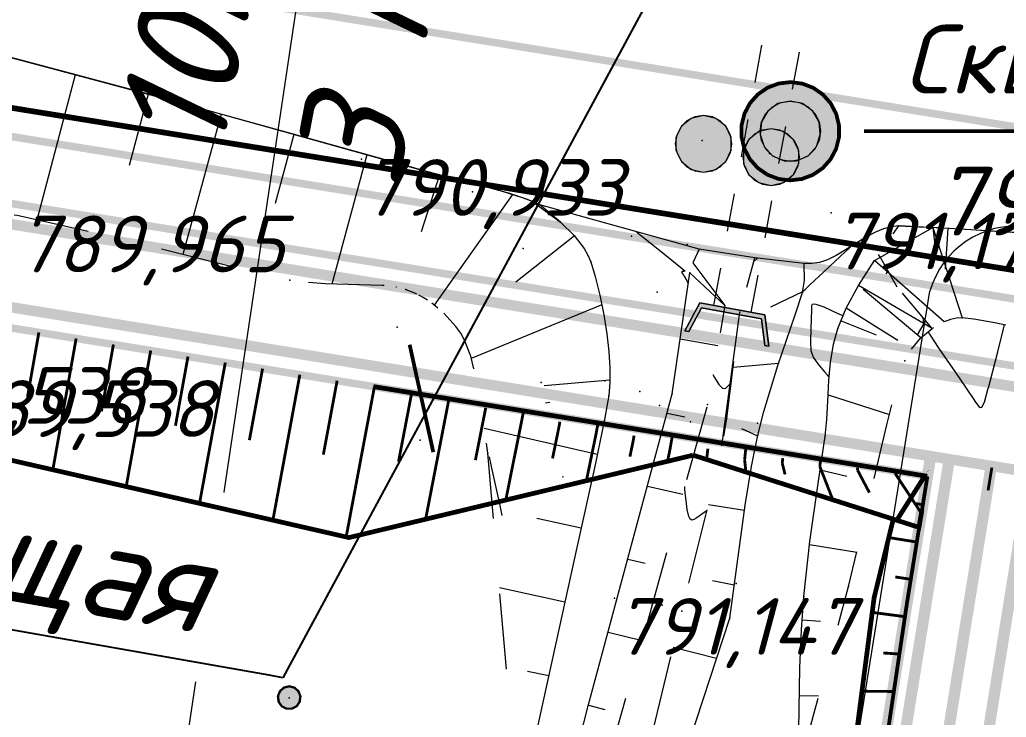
# Model space of a CAD drawing. Header units: metres. Extents: x 629572 to 645168, y 4785785 to 4790166.
# Drawn here: x 634633.01 to 634659.13, y 4788188.67 to 4788207.13 of the extents above; entities that cross this region are included whole.
import ezdxf
from ezdxf import colors
from ezdxf.entities.mleader import LeaderData, LeaderLine
from ezdxf.math import Vec2, Vec3

# ---------------------------------------------------------------- set-up
doc = ezdxf.new("R2010")
doc.units = ezdxf.units.M
for name, pattern in [('Cплошная', [0]), ('Сплошная', [0]), ('Сплошная_0_50', [0]), ('Штриховая 2', [4, 2, -2]), ('Штриховая 2_0_50', [2, 1, -1]), ('Штрихпунктирная 2', [10, 5, -2.5, 0, -2.5])]:
    doc.linetypes.add(name, pattern=pattern)
doc.layers.get('0').update_dxf_attribs({"linetype": 'CONTINUOUS'})
for name, color, linetype in [('Борт и технологический тротуар', 7, 'CONTINUOUS'), ('Водопропускн. труба_ d_1м', 7, 'CONTINUOUS'), ('Выработки', 7, 'CONTINUOUS'), ('Горизонтали', 7, 'CONTINUOUS'), ('Грунтовая часть обочины', 7, 'CONTINUOUS'), ('Дороги', 7, 'CONTINUOUS'), ('Дорожные полосы', 7, 'CONTINUOUS'), ('КМ 26+730', 7, 'CONTINUOUS'), ('Коммуникации', 7, 'CONTINUOUS'), ('Нурсултан', 7, 'CONTINUOUS'), ('Общая поверхность по верху_ ПЧ или ДП_откосы', 7, 'CONTINUOUS'), ('Оттяжки для опор', 7, 'CONTINUOUS'), ('Столб сигнальный', 7, 'CONTINUOUS'), ('Тротуар к НПП ПК 56 лево', 7, 'CONTINUOUS'), ('Тротуар укрепленной части обочины', 7, 'CONTINUOUS'), ('Укрепленная часть обочины', 7, 'CONTINUOUS')]:
    doc.layers.add(name, color=color, linetype=linetype)
doc.layers.add('ЛЭП в.напряж.', color=10, linetype='SIL_KAB_VYSVOLT', lineweight=13)
doc.styles.add('ISOCPEUR', font='isocpeui.ttf')
doc.styles.get("Standard").update_dxf_attribs({"font": 'isocpeui.ttf'})
doc.linetypes.add('SIL_KAB_VYSVOLT', pattern='A,1.5,["<<",Standard,S=1.6,R=0,X=-1.5,Y=-0.8],5,0,1.5,[">>",Standard,S=1.6,R=0,X=-2.14,Y=-0.8],-2,8,-2', length=20)

# ---------------------------------------------------------------- blocks, each defined once
blk = doc.blocks.new('775 - Cтолбы сигнальные')
blk.add_hatch(color=7).paths.add_polyline_path([(0, 0.75), (-0.325, 0.676), (-0.586, 0.468), (-0.731, 0.167), (-0.731, -0.167), (-0.586, -0.468), (-0.325, -0.676), (0, -0.75), (0.325, -0.676), (0.586, -0.468), (0.731, -0.167), (0.731, 0.167), (0.586, 0.468), (0.325, 0.676), (0, 0.75)])
at = {"color": 7, "linetype": 'Continuous', "lineweight": 0, "flags": 128}
for points in [[(0, 0.75), (-0.232, 0.713), (-0.441, 0.607), (-0.607, 0.441), (-0.713, 0.232), (-0.75, 0), (-0.713, -0.232), (-0.607, -0.441), (-0.441, -0.607), (-0.232, -0.713), (0, -0.75), (0.232, -0.713), (0.441, -0.607), (0.607, -0.441), (0.713, -0.232), (0.75, 0), (0.713, 0.232), (0.607, 0.441), (0.441, 0.607), (0.232, 0.713), (0, 0.75)], [(0, 0.75), (-0.325, 0.676), (-0.586, 0.468), (-0.731, 0.167), (-0.731, -0.167), (-0.586, -0.468), (-0.325, -0.676), (0, -0.75), (0.325, -0.676), (0.586, -0.468), (0.731, -0.167), (0.731, 0.167), (0.586, 0.468), (0.325, 0.676), (0, 0.75)]]:
    blk.add_lwpolyline(points, close=True, dxfattribs=at)
at = {"color": 7, "style": 'ISOCPEUR', "flags": 1}
for tag in ['X', 'Высота', 'Отметка', 'Имя объекта CREDO-III', 'Код объекта CREDO-III', 'Номер', 'Y']:
    blk.add_attdef(tag, (0, 0), '', height=2.5, dxfattribs=at)
blk = doc.blocks.new('20 - 106.1.1 столбы дерев d-0.6')
at = {"true_color": 0xffffff}
blk.add_hatch(color=7, dxfattribs=at).paths.add_polyline_path([(0.295, 0.052), (0.193, 0.23), (0, 0.3), (0, 0.3), (-0.193, 0.23), (-0.295, 0.052), (-0.26, -0.15), (-0.103, -0.282), (0.103, -0.282), (0.26, -0.15)])
at = {"color": 7, "linetype": 'Continuous', "lineweight": 0, "const_width": 0.06, "flags": 128}
blk.add_lwpolyline([(0, 0.3), (0.139, 0.266), (0.247, 0.17), (0.298, 0.036), (0.281, -0.106), (0.199, -0.225), (0.072, -0.291), (-0.072, -0.291), (-0.199, -0.225), (-0.281, -0.106), (-0.298, 0.036), (-0.247, 0.17), (-0.139, 0.266), (0, 0.3)], close=True, dxfattribs=at)
at = {"color": 7, "linetype": 'Continuous', "lineweight": 0, "true_color": 0xffffff, "flags": 128}
blk.add_lwpolyline([(0, 0.3), (-0.193, 0.23), (-0.295, 0.052), (-0.26, -0.15), (-0.103, -0.282), (0.103, -0.282), (0.26, -0.15), (0.295, 0.052), (0.193, 0.23), (0, 0.3)], close=True, dxfattribs=at)
at = {"color": 7, "style": 'ISOCPEUR', "flags": 1}
for tag in ['X', 'Высота', 'Отметка', 'Имя объекта CREDO-III', 'Код объекта CREDO-III', 'Номер', 'Y']:
    blk.add_attdef(tag, (0, 0), '', height=2.5, dxfattribs=at)
blk = doc.blocks.new('717 - 323 Оголовок трубы_2')
blk.add_hatch(color=7).paths.add_polyline_path([(0, -0.876), (0, 0.875), (-0.8, 1.13), (-0.8, 1.025), (-0.12, 0.809), (-0.12, -0.809), (-0.8, -1.025), (-0.8, -1.13)])
at = {"color": 7, "linetype": 'Continuous', "lineweight": 0, "flags": 128}
for points in [[(-0.8, 1.13), (-0.8, 1.025), (-0.12, 0.809), (-0.12, -0.809), (-0.8, -1.025), (-0.8, -1.13), (0, -0.876), (0, 0.875), (-0.8, 1.13)], [(-0.8, 1.13), (0, 0.875), (0, -0.876), (-0.8, -1.13), (-0.8, -1.025), (-0.12, -0.809), (-0.12, 0.809), (-0.8, 1.025), (-0.8, 1.13)]]:
    blk.add_lwpolyline(points, close=True, dxfattribs=at)
blk = doc.blocks.new('скв_развед')
h = blk.add_hatch(color=252)
h.paths.add_polyline_path([(0.83162, -0.99918), (1.12322, -0.6545), (1.27932, -0.23086), (1.28114, 0.22062), (1.12842, 0.6455), (0.8396, 0.99252), (0.4495, 1.21982), (0.0052, 1.3), (-0.43974, 1.22338), (-0.83164, 0.9992), (-1.12324, 0.65452), (-1.27934, 0.23088), (-1.28118, -0.2206), (-1.12844, -0.64548), (-0.83962, -0.9925), (-0.44952, -1.2198), (-0.00522, -1.29996), (0.43972, -1.22336)])
h.paths.add_polyline_path([(0.7956, -0.08362), (0.69282, -0.4), (0.47022, -0.6472), (0.16632, -0.7825), (-0.16634, -0.7825), (-0.47024, -0.6472), (-0.69284, -0.4), (-0.79562, -0.08362), (-0.76086, 0.24722), (-0.59452, 0.53532), (-0.3254, 0.73084), (-0.00002, 0.8), (0, 0.8), (0.32536, 0.73084), (0.5945, 0.53532), (0.76084, 0.24722)], flags=16)
blk.add_hatch(color=252).paths.add_polyline_path([(-0.00002, 0.8), (-0.3254, 0.73084), (-0.59452, 0.53532), (-0.76086, 0.24722), (-0.79562, -0.08362), (-0.69284, -0.4), (-0.47024, -0.6472), (-0.16634, -0.7825), (0.16632, -0.7825), (0.47022, -0.6472), (0.69282, -0.4), (0.7956, -0.08362), (0.76084, 0.24722), (0.5945, 0.53532), (0.32536, 0.73084), (0, 0.8)])
at = {"color": 252, "linetype": 'Continuous', "lineweight": 0, "const_width": 0.1, "flags": 128}
blk.add_lwpolyline([(0.005208, 1.29999), (-0.306052, 1.263461), (-0.599524, 1.153504), (-0.858155, 0.976509), (-1.066912, 0.742764), (-1.213665, 0.465852), (-1.289883, 0.161866), (-1.291139, -0.151527), (-1.217358, -0.456113), (-1.072829, -0.734192), (-0.865951, -0.969603), (-0.608746, -1.148663), (-0.316164, -1.260968), (-0.005208, -1.29999), (0.306052, -1.263461), (0.599524, -1.153504), (0.858155, -0.976509), (1.066912, -0.742764), (1.213665, -0.465852), (1.289883, -0.161866), (1.291139, 0.151527), (1.217358, 0.456113), (1.072829, 0.734192), (0.865951, 0.969603), (0.608746, 1.148663), (0.316164, 1.260968), (0.005208, 1.29999)], close=True, dxfattribs=at)
at = {"color": 252, "linetype": 'Continuous', "lineweight": 0, "flags": 128}
for points in [[(0.005208, 1.29999), (-0.439729, 1.223372), (-0.831628, 0.999197), (-1.12322, 0.654505), (-1.279336, 0.230869), (-1.281144, -0.220612), (-1.128428, -0.645485), (-0.839606, -0.992502), (-0.449516, -1.219809), (-0.005208, -1.29999), (0.439729, -1.223372), (0.831628, -0.999197), (1.12322, -0.654505), (1.279336, -0.230869), (1.281144, 0.220612), (1.128428, 0.645485), (0.839606, 0.992502), (0.449516, 1.219809), (0.005208, 1.29999)], [(0, 0.8), (0.247214, 0.760845), (0.470228, 0.647214), (0.647214, 0.470228), (0.760845, 0.247214), (0.8, 0), (0.760845, -0.247214), (0.647214, -0.470228), (0.470228, -0.647214), (0.247214, -0.760845), (0, -0.8), (-0.247214, -0.760845), (-0.470228, -0.647214), (-0.647214, -0.470228), (-0.760845, -0.247214), (-0.8, 0), (-0.760845, 0.247214), (-0.647214, 0.470228), (-0.470228, 0.647214), (-0.247214, 0.760845), (0, 0.8)], [(0, 0.8), (-0.325389, 0.730836), (-0.594516, 0.535304), (-0.760845, 0.247214), (-0.795618, -0.083623), (-0.69282, -0.4), (-0.470228, -0.647214), (-0.166329, -0.782518), (0.166329, -0.782518), (0.470228, -0.647214), (0.69282, -0.4), (0.795618, -0.083623), (0.760845, 0.247214), (0.594516, 0.535304), (0.325389, 0.730836), (0, 0.8)]]:
    blk.add_lwpolyline(points, close=True, dxfattribs=at)
blk = doc.blocks.new('Выработка_BR009')
at = {"color": 7, "linetype": 'Continuous'}
blk.add_blockref('скв_развед', (0, 0), dxfattribs=at)
at = {"color": 7, "flags": 1}
for tag in ['Дата начала бурения', 'Дата окончания бурения', 'X', 'Z', 'Имя выработки', 'Y']:
    blk.add_attdef(tag, (640015.67, 4789087.35), '', height=2.5, dxfattribs=at)

msp = doc.modelspace()

# ---------------------------------------------------------------- linework, layer by layer
at = {"layer": 'Борт и технологический тротуар', "color": 6, "linetype": 'Сплошная', "lineweight": 0, "true_color": 0xff00ff, "const_width": 0.3, "flags": 128}
msp.add_lwpolyline([(634657.627, 4788195.541), (634656.303, 4788187.337, 0.414214), (634657.317, 4788185.933), (634673.848, 4788183.264, 0.414214), (634675.252, 4788184.278), (634676.339, 4788191.014), (634701.456, 4788186.948)], format="xyb", dxfattribs=at)
at = {"layer": 'Горизонтали', "color": 34, "linetype": 'Сплошная', "lineweight": 0, "const_width": 0.1, "elevation": 790, "flags": 128}
msp.add_lwpolyline([(634643.332, 4788198.531), (634643.436, 4788198.057), (634643.854, 4788196.162), (634643.958, 4788195.688)], dxfattribs=at)
at = {"layer": 'Горизонтали', "color": 34, "linetype": 'Сплошная', "lineweight": 0, "true_color": 0xa55200, "elevation": 790.5, "flags": 128}
msp.add_lwpolyline([(634645.434, 4788195.567), (634645.491, 4788195.308), (634645.719, 4788194.272), (634645.776, 4788194.013)], dxfattribs=at)
at = {"layer": 'Дороги', "color": 7, "linetype": 'Continuous', "lineweight": 0}
for p, q in [((634652.479, 4788205.472), (634652.661, 4788206.455)), ((634653.644, 4788206.273), (634653.462, 4788205.289)), ((634652.114, 4788203.505), (634652.296, 4788204.489)), ((634653.279, 4788204.306), (634653.097, 4788203.323)), ((634651.749, 4788201.539), (634651.932, 4788202.522)), ((634652.915, 4788202.34), (634652.733, 4788201.357)), ((634651.385, 4788199.572), (634651.567, 4788200.556)), ((634652.55, 4788200.373), (634652.368, 4788199.39))]:
    msp.add_line(p, q, dxfattribs=at)
at = {"layer": 'Дороги', "color": 251, "linetype": 'Сплошная', "lineweight": 0, "flags": 128}
msp.add_lwpolyline([(634668.659, 4788201.257), (634667.098, 4788201.468), (634666.318, 4788201.553), (634665.747, 4788201.596), (634665.292, 4788201.592), (634664.763, 4788201.539), (634664.198, 4788201.454), (634663.777, 4788201.388), (634663.24, 4788201.325), (634662.79, 4788201.307), (634660.751, 4788201.409), (634658.856, 4788201.528), (634657.923, 4788201.587), (634656.28, 4788201.676), (634656.082, 4788201.654), (634655.878, 4788201.6), (634655.663, 4788201.512), (634655.425, 4788201.385), (634655.079, 4788201.168), (634654.623, 4788200.889), (634654.392, 4788200.78), (634654.18, 4788200.71), (634653.977, 4788200.678), (634653.779, 4788200.682), (634652.47, 4788200.83), (634650.996, 4788201.055), (634646.779, 4788202.231), (634646.452, 4788202.378), (634645.985, 4788202.536), (634644.917, 4788202.824), (634644.586, 4788202.907), (634643.845, 4788203.094), (634642.654, 4788203.428), (634640.066, 4788204.158), (634636.285, 4788205.198), (634632.915, 4788206.092), (634630.788, 4788206.632), (634630.333, 4788206.743)], dxfattribs=at)
at = {"layer": 'Дорожные полосы', "color": 190, "linetype": 'Сплошная', "lineweight": 0, "true_color": 0x7f00ff, "const_width": 0.3, "flags": 128}
msp.add_lwpolyline([(634701.803, 4788189.09), (634675.674, 4788193.319, 0.414339), (634674.361, 4788192.372), (634673.827, 4788189.066), (634671.922, 4788189.374), (634671.558, 4788187.119), (634673.463, 4788186.811), (634673.261, 4788185.557), (634658.595, 4788187.924), (634659.769, 4788195.195)], format="xyb", dxfattribs=at)
at = {"layer": 'КМ 26+730', "color": 6, "linetype": 'Сплошная', "lineweight": 0, "true_color": 0xff00ff, "flags": 128}
msp.add_lwpolyline([(634659.663, 4788201.66, 0.366355), (634657.107, 4788199.945)], format="xyb", dxfattribs=at)
at = {"layer": 'ЛЭП в.напряж.', "lineweight": 13}
msp.add_lwpolyline([(634668.372, 4788238.519), (634660.849, 4788238.037), (634645.081, 4788239.296), (634634.207, 4788166.521)], dxfattribs=at)
at = {"layer": 'Нурсултан', "color": 251, "linetype": 'Штриховая 2', "lineweight": 0, "flags": 128}
for points in [[(634642.655, 4788200.094), (634642.603, 4788200.098), (634641.106, 4788200.141), (634640.508, 4788200.184), (634640.16, 4788200.235), (634639.191, 4788200.455), (634635.018, 4788201.485), (634632.939, 4788201.947), (634625.87, 4788203.328), (634618.799, 4788204.699), (634611.727, 4788206.064), (634602.996, 4788207.734), (634597.31, 4788208.802), (634593.41, 4788209.503), (634588.699, 4788210.322), (634580.767, 4788211.663), (634572.834, 4788212.998), (634565.9, 4788214.216), (634558.966, 4788215.435), (634558.355, 4788215.554), (634556.842, 4788215.899), (634556.119, 4788216.025), (634555.729, 4788216.062), (634555.387, 4788216.066), (634555.086, 4788216.037), (634554.825, 4788215.974), (634554.621, 4788215.888), (634554.421, 4788215.765), (634554.223, 4788215.604), (634552.761, 4788217.182)], [(634647.33, 4788201.777), (634646.779, 4788202.231), (634646.576, 4788202.328)], [(634656.618, 4788198.416), (634656.869, 4788198.712), (634657.169, 4788198.961), (634655.641, 4788200.761), (634656.28, 4788201.676), (634657.181, 4788201.633), (634657.488, 4788199.139), (634657.169, 4788198.961)], [(634650.747, 4788200.432), (634651.676, 4788199.57), (634651.216, 4788196.947), (634649.755, 4788191.644), (634648.545, 4788187.401), (634648.199, 4788186.08), (634647.979, 4788185.121), (634647.839, 4788184.299), (634647.735, 4788183.392), (634647.663, 4788182.381), (634647.603, 4788180.994), (634648.394, 4788183.228), (634648.673, 4788184.089), (634648.908, 4788184.883), (634649.497, 4788187.16), (634650.541, 4788191.477), (634651.377, 4788194.835), (634651.602, 4788195.858), (634651.73, 4788196.576), (634652.077, 4788199.392), (634652.47, 4788200.83)], [(634656.869, 4788198.712), (634655.217, 4788200.095)], [(634642.984, 4788200.055), (634642.965, 4788200.058)], [(634643.228, 4788199.996), (634643.457, 4788199.903), (634643.515, 4788199.875)], [(634643.804, 4788199.708), (634643.689, 4788199.779), (634643.573, 4788199.845)], [(634644.082, 4788199.502), (634643.917, 4788199.63)], [(634646.241, 4788185.964), (634645.4, 4788195.657), (634645.234, 4788196.839), (634645.096, 4788197.625), (634644.948, 4788198.226), (634644.787, 4788198.65), (634644.683, 4788198.833), (634644.555, 4788199.015), (634644.238, 4788199.365)], [(634653.618, 4788187.252), (634654.954, 4788192.134), (634655.964, 4788196.409), (634656.256, 4788197.523), (634656.444, 4788198.107), (634656.618, 4788198.416), (634654.894, 4788199.499)], [(634762.505, 4788183.239), (634758.771, 4788186.153), (634756.198, 4788185.27), (634755.342, 4788184.886), (634754.71, 4788184.634), (634754.129, 4788184.446), (634753.588, 4788184.32), (634753.022, 4788184.203), (634752.44, 4788184.056), (634751.837, 4788183.879), (634751.206, 4788183.67), (634749.866, 4788183.16), (634747.98, 4788182.359), (634747.723, 4788182.271), (634747.372, 4788182.186), (634746.453, 4788182.041), (634745.427, 4788181.956), (634744.944, 4788181.942), (634744.511, 4788181.949), (634743.032, 4788182.049), (634742.39, 4788182.121), (634741.826, 4788182.208), (634741.345, 4788182.307), (634740.946, 4788182.419), (634740.632, 4788182.544), (634740.402, 4788182.68), (634739.935, 4788183.018), (634739.447, 4788183.339), (634738.935, 4788183.645), (634738.398, 4788183.936), (634737.836, 4788184.212), (634737.246, 4788184.475), (634736.626, 4788184.726), (634735.971, 4788184.967), (634734.73, 4788185.367), (634733.315, 4788185.758), (634732.124, 4788186.052), (634729.283, 4788186.709), (634728.011, 4788187.019), (634727.912, 4788187.056), (634727.823, 4788187.115), (634727.743, 4788187.197), (634727.67, 4788187.302), (634727.544, 4788187.585), (634727.341, 4788188.275), (634727.235, 4788188.549), (634727.163, 4788188.677), (634727.084, 4788188.779), (634726.995, 4788188.856), (634726.897, 4788188.909), (634726.411, 4788189.038), (634725.494, 4788189.207), (634720.583, 4788189.969), (634712.016, 4788191.492), (634706.661, 4788192.426), (634701.809, 4788193.244), (634697.966, 4788193.858), (634693.241, 4788194.551), (634686.723, 4788195.461), (634678.33, 4788196.594), (634671.246, 4788197.522), (634670.441, 4788197.608), (634669.531, 4788197.679), (634665.795, 4788197.882), (634665.041, 4788197.946), (634664.369, 4788198.022), (634663.623, 4788198.134), (634662.718, 4788198.296), (634658.822, 4788199.108), (634658.269, 4788199.21), (634657.964, 4788199.244), (634657.811, 4788199.233), (634657.652, 4788199.198), (634657.488, 4788199.139)]]:
    msp.add_lwpolyline(points, dxfattribs=at)
at = {"layer": 'Нурсултан', "color": 251, "linetype": 'Сплошная', "lineweight": 0, "flags": 128}
for points in [[(634630.333, 4788206.742), (634630.822, 4788206.624), (634632.965, 4788206.079), (634637.727, 4788204.806), (634643.845, 4788203.094), (634645.583, 4788202.652), (634646.313, 4788202.43), (634646.576, 4788202.328), (634647.33, 4788201.777), (634647.689, 4788201.424), (634647.953, 4788201.077), (634648.051, 4788200.903), (634648.126, 4788200.727), (634648.248, 4788200.334), (634648.371, 4788199.841), (634648.476, 4788199.325), (634648.556, 4788198.816), (634648.608, 4788198.351), (634648.633, 4788197.921), (634648.632, 4788197.53), (634648.604, 4788197.184), (634648.491, 4788196.548), (634648.242, 4788195.352), (634647.761, 4788193.165), (634646.633, 4788188.026), (634646.369, 4788186.724), (634646.241, 4788185.964)], [(634657.169, 4788198.961), (634655.217, 4788200.095), (634655.641, 4788200.761), (634657.181, 4788201.633), (634657.964, 4788199.244)], [(634750.069, 4788184.627), (634748.846, 4788184.108), (634747.168, 4788183.363), (634746.436, 4788183.866), (634744.511, 4788181.949), (634742.312, 4788186.255), (634741.125, 4788184.559), (634732.35, 4788187.877), (634730.13, 4788188.743), (634729.05, 4788189.2), (634728.911, 4788189.281), (634728.777, 4788189.384), (634728.52, 4788189.662), (634728.305, 4788189.977), (634727.839, 4788190.762), (634726.826, 4788191.26), (634726.125, 4788191.643), (634724.153, 4788191.971), (634718.215, 4788192.916), (634712.277, 4788193.859), (634707.291, 4788194.673), (634698.135, 4788196.234), (634688.98, 4788197.804), (634679.826, 4788199.377), (634670.672, 4788200.947), (634669.16, 4788201.186), (634667.71, 4788201.391), (634666.55, 4788201.53), (634665.747, 4788201.596), (634665.417, 4788201.598), (634665.054, 4788201.573), (634663.489, 4788201.35), (634663.12, 4788201.316), (634662.79, 4788201.307), (634661.486, 4788201.365), (634657.181, 4788201.633)], [(634648.202, 4788181.03), (634649.055, 4788183.174), (634649.641, 4788184.758), (634650.394, 4788186.988), (634651.806, 4788191.294), (634652.214, 4788194.283), (634652.384, 4788195.305), (634652.552, 4788196.139), (634652.712, 4788196.767), (634653.083, 4788197.982), (634653.536, 4788199.326), (634653.735, 4788199.915), (634653.783, 4788200.234), (634653.779, 4788200.682), (634652.47, 4788200.83), (634650.996, 4788201.055), (634650.828, 4788200.702), (634651.676, 4788199.57)], [(634657.488, 4788199.139), (634655.641, 4788200.761)], [(634647.145, 4788181.115), (634647.044, 4788182.574), (634647.019, 4788183.635), (634647.066, 4788184.586), (634647.117, 4788185.025), (634647.188, 4788185.445), (634647.484, 4788186.729), (634648.059, 4788188.971), (634650.284, 4788197.228), (634650.747, 4788200.432)], [(634653.618, 4788187.252), (634653.665, 4788189.982), (634653.707, 4788190.983), (634653.765, 4788191.864), (634653.928, 4788193.323), (634654.159, 4788194.916), (634654.333, 4788196.11), (634654.375, 4788196.549), (634654.411, 4788197.206), (634654.432, 4788197.594), (634654.473, 4788198.06), (634654.551, 4788198.543), (634654.668, 4788198.96), (634654.894, 4788199.499), (634655.217, 4788200.095)], [(634651.602, 4788195.858), (634652.077, 4788199.392)]]:
    msp.add_lwpolyline(points, dxfattribs=at)
at = {"layer": 'Нурсултан', "color": 251, "linetype": 'Continuous', "lineweight": 0, "flags": 128}
for points in [[(634634.48, 4788205.674), (634633.463, 4788201.831)], [(634636.413, 4788205.157), (634635.904, 4788203.275)], [(634638.343, 4788204.633), (634637.328, 4788200.915)], [(634640.269, 4788204.094), (634639.773, 4788202.265)], [(634642.195, 4788203.556), (634641.276, 4788200.136)], [(634644.123, 4788203.023), (634643.634, 4788201.519)], [(634646.055, 4788202.508), (634643.981, 4788199.58)], [(634647.695, 4788201.415), (634646.147, 4788200.184)], [(634657.582, 4788201.608), (634657.515, 4788200.529)], [(634657.341, 4788201.144), (634657.245, 4788201.113)], [(634655.79, 4788200.845), (634655.749, 4788200.916)], [(634652.541, 4788200.822), (634652.444, 4788200.734)], [(634655.79, 4788200.845), (634656.231, 4788200.066)], [(634655.985, 4788200.459), (634655.94, 4788200.408)], [(634653.737, 4788199.932), (634652.89, 4788199.524)], [(634648.423, 4788199.582), (634644.963, 4788198.167)], [(634654.754, 4788199.165), (634655.685, 4788198.789)], [(634656.946, 4788199.09), (634656.773, 4788198.792)], [(634656.946, 4788199.09), (634656.926, 4788199.247)], [(634650.494, 4788198.685), (634651.49, 4788198.508)], [(634653.101, 4788198.036), (634651.897, 4788197.931)], [(634648.632, 4788197.597), (634646.894, 4788197.443)], [(634651.811, 4788197.41), (634651.832, 4788197.407)], [(634647.046, 4788197.002), (634646.932, 4788196.981)], [(634654.411, 4788197.207), (634656.037, 4788196.687)], [(634650.147, 4788196.719), (634650.622, 4788196.619)], [(634648.299, 4788195.628), (634645.308, 4788196.31)], [(634652.547, 4788196.115), (634652.131, 4788196.302)], [(634654.203, 4788195.22), (634654.904, 4788195.053)], [(634647.408, 4788195.035), (634647.373, 4788195.029)], [(634649.626, 4788194.787), (634650.563, 4788194.579)], [(634652.196, 4788194.146), (634651.242, 4788194.294)], [(634647.873, 4788193.674), (634646.7, 4788193.93)], [(634653.919, 4788193.24), (634655.169, 4788193.043)], [(634649.106, 4788192.856), (634649.567, 4788192.747)], [(634651.925, 4788192.165), (634651.348, 4788192.284)], [(634647.444, 4788191.721), (634645.709, 4788192.097)], [(634653.724, 4788191.25), (634654.208, 4788191.212)], [(634648.586, 4788190.925), (634649.486, 4788190.701)], [(634651.456, 4788190.228), (634650.31, 4788190.521)], [(634647.015, 4788189.767), (634646.453, 4788189.887)], [(634653.652, 4788189.252), (634654.161, 4788189.238)], [(634648.065, 4788188.994), (634648.5, 4788188.88)]]:
    msp.add_lwpolyline(points, dxfattribs=at)
at = {"layer": 'Нурсултан', "color": 251, "linetype": 'Сплошная', "lineweight": 0, "flags": 128}
for points, elevation in [([(634649.34, 4788201.517), (634649.437, 4788201.438), (634649.944, 4788201.029), (634650.272, 4788200.768), (634650.514, 4788200.576), (634650.623, 4788200.48), (634650.617, 4788200.479), (634650.605, 4788200.477), (634650.579, 4788200.471), (634650.554, 4788200.466), (634650.552, 4788200.465), (634650.552, 4788200.465), (634650.528, 4788200.453), (634650.544, 4788200.426), (634650.545, 4788200.424), (634650.571, 4788200.389), (634650.593, 4788200.358), (634650.623, 4788200.307), (634650.646, 4788200.269), (634650.671, 4788200.226), (634650.691, 4788200.19), (634650.703, 4788200.171), (634650.703, 4788200.171), (634650.707, 4788200.163), (634650.708, 4788200.162)], 791.5), ([(634653.739, 4788199.945), (634653.744, 4788199.949), (634653.767, 4788199.966), (634653.802, 4788199.996), (634653.931, 4788200.114), (634654.291, 4788200.451), (634654.309, 4788200.468), (634654.873, 4788200.996), (634654.929, 4788201.048), (634654.962, 4788201.079), (634654.993, 4788201.108), (634654.995, 4788201.11), (634655, 4788201.115)], 791.5), ([(634654.808, 4788199.293), (634654.664, 4788199.361), (634654.308, 4788199.522), (634654.095, 4788199.599), (634654.027, 4788199.608), (634653.989, 4788199.594), (634653.972, 4788199.556), (634653.97, 4788199.476), (634653.97, 4788199.452), (634653.953, 4788198.969), (634653.953, 4788198.967), (634653.941, 4788198.604), (634653.958, 4788198.375), (634654.015, 4788198.198), (634654.139, 4788198.023), (634654.23, 4788197.915), (634654.317, 4788197.812), (634654.386, 4788197.733), (634654.423, 4788197.69), (634654.436, 4788197.675), (634654.437, 4788197.674), (634654.439, 4788197.672)], 791.5), ([(634657.062, 4788198.872), (634657.1, 4788198.81), (634657.344, 4788198.434), (634657.707, 4788197.906), (634657.781, 4788197.8), (634658.068, 4788197.381), (634658.287, 4788197.051), (634658.291, 4788197.045), (634658.403, 4788196.895), (634658.443, 4788196.873), (634658.478, 4788196.881), (634658.55, 4788197.014), (634658.653, 4788197.383), (634658.655, 4788197.39), (634658.698, 4788197.554), (634658.901, 4788198.345), (634659.051, 4788198.951), (634659.069, 4788199.024), (634659.076, 4788199.051), (634659.077, 4788199.055)], 791), ([(634651.356, 4788197.747), (634651.402, 4788197.666), (634651.522, 4788197.475), (634651.617, 4788197.384), (634651.658, 4788197.374), (634651.701, 4788197.384), (634651.792, 4788197.469), (634651.809, 4788197.491), (634651.814, 4788197.498), (634651.822, 4788197.508), (634651.823, 4788197.509), (634651.824, 4788197.51)], 791), ([(634651.205, 4788194.145), (634651.158, 4788194.111), (634650.932, 4788193.95), (634650.852, 4788193.902), (634650.799, 4788193.892), (634650.756, 4788193.918), (634650.721, 4788193.982), (634650.678, 4788194.17), (634650.649, 4788194.407), (634650.631, 4788194.612), (634650.621, 4788194.727), (634650.618, 4788194.77), (634650.618, 4788194.776)], 791)]:
    msp.add_lwpolyline(points, dxfattribs=dict(at, elevation=elevation))
at = {"layer": 'Нурсултан', "color": 7, "lineweight": 0}
for p in [(634651.074, 4788203.938, 4.566), (634652.861, 4788203.589, 791.243), (634642.058, 4788203.443, 4.256), (634643.845, 4788203.094, 790.933), (634644.992, 4788202.58, 4.324), (634646.779, 4788202.231, 791.001), (634654.493, 4788202.025, 4.498), (634656.28, 4788201.676, 791.175), (634649.209, 4788201.404, 5.144), (634653.432, 4788201.451, 4.774), (634650.683, 4788201.179, 4.495), (634646.339, 4788201.076, 4.691), (634650.996, 4788201.055, 791.821), (634648.126, 4788200.727, 791.368), (634652.47, 4788200.83, 791.172), (634653.779, 4788200.682, 791.802), (634638.373, 4788200.584, 3.137), (634650.747, 4788200.432, 791.512), (634640.16, 4788200.235, 789.814), (634643.228, 4788199.996, 789.877), (634649.889, 4788199.919, 4.477), (634653.735, 4788199.915, 791.488), (634651.676, 4788199.57, 791.154), (634652.077, 4788199.392, 791.106), (634657.964, 4788199.244, 791.037), (634643, 4788198.999, 3.25), (634654.668, 4788198.96, 791.542), (634644.787, 4788198.65, 789.927), (634656.444, 4788198.107, 790.963), (634646.817, 4788197.533, 4.576), (634648.497, 4788197.577, 4.685), (634649.429, 4788197.296, 4.256), (634650.284, 4788197.228, 791.362), (634648.604, 4788197.184, 791.253), (634649.943, 4788196.925, 4.191), (634651.216, 4788196.947, 790.933), (634650.765, 4788196.488, 4.762), (634651.73, 4788196.576, 790.868), (634652.546, 4788196.459, 4.773), (634643.613, 4788196.006, 3.234), (634652.552, 4788196.139, 791.439), (634654.333, 4788196.11, 791.45), (634645.4, 4788195.657, 789.911), (634651.978, 4788192.213, 4.691), (634654.954, 4788192.134, 790.971), (634648.754, 4788191.826, 4.47), (634653.765, 4788191.864, 791.368), (634649.755, 4788191.644, 791.097), (634650.019, 4788191.643, 4.762), (634650.541, 4788191.477, 791.147), (634651.806, 4788191.294, 791.439), (634636.452, 4788190.991, 3.171), (634640.142, 4788189.191, 3.411)]:
    msp.add_point(p, dxfattribs=at)
at = {"layer": 'Общая поверхность по верху_ ПЧ или ДП_откосы', "color": 30, "linetype": 'Continuous', "lineweight": 0, "true_color": 0xff7f27, "const_width": 0.075, "flags": 128}
for points in [[(634656.185, 4788195.126), (634656.191, 4788195.186)], [(634656.185, 4788195.126), (634656.881, 4788194.07)], [(634657.06, 4788195.194), (634657.062, 4788195.192)], [(634658.746, 4788195.279), (634658.648, 4788194.676)], [(634656.919, 4788194.296), (634656.724, 4788194.328)], [(634656.76, 4788193.309), (634656.018, 4788193.428)], [(634656.601, 4788192.322), (634656.19, 4788192.386)], [(634656.446, 4788191.334), (634655.579, 4788191.448)], [(634656.299, 4788190.345), (634655.871, 4788190.374)]]:
    msp.add_lwpolyline(points, dxfattribs=at)
at = {"layer": 'Общая поверхность по верху_ ПЧ или ДП_откосы', "color": 30, "linetype": 'Сплошная_0_50', "lineweight": 0, "true_color": 0xff7f27, "const_width": 0.1, "flags": 128}
msp.add_lwpolyline([(634658.595, 4788185.22), (634658.328, 4788185.263), (634657.133, 4788185.459), (634656.223, 4788185.995), (634655.796, 4788186.961), (634656.5, 4788191.696), (634656.836, 4788193.783), (634656.838, 4788193.792), (634656.849, 4788193.86), (634656.899, 4788194.17), (634656.919, 4788194.292), (634656.931, 4788194.367), (634656.978, 4788194.658), (634657.039, 4788195.039), (634657.04, 4788195.044), (634657.041, 4788195.049)], dxfattribs=at)
at = {"layer": 'Общая поверхность по верху_ ПЧ или ДП_откосы', "color": 30, "linetype": 'Штриховая 2_0_50', "lineweight": 0, "true_color": 0xff7f27, "const_width": 0.125, "flags": 128}
msp.add_lwpolyline([(634656.232, 4788193.89), (634656.272, 4788193.953), (634656.454, 4788194.242), (634656.526, 4788194.355), (634656.571, 4788194.426), (634656.742, 4788194.696), (634656.966, 4788195.051), (634656.969, 4788195.055)], dxfattribs=at)
at = {"layer": 'Тротуар к НПП ПК 56 лево', "color": 1, "linetype": 'Штрихпунктирная 2', "lineweight": 0, "true_color": 0xff0000, "const_width": 0.3, "flags": 128}
msp.add_lwpolyline([(634701.636, 4788188.059), (634675.507, 4788192.288, 0.414339), (634675.392, 4788192.205), (634674.142, 4788184.458, -0.414214), (634674.027, 4788184.375), (634657.496, 4788187.043, -0.414214), (634657.413, 4788187.158), (634658.737, 4788195.362)], format="xyb", dxfattribs=at)
at = {"layer": 'Укрепленная часть обочины', "color": 30, "linetype": 'Сплошная', "lineweight": 0, "true_color": 0xff7f27, "const_width": 0.3, "flags": 128}
msp.add_lwpolyline([(634657.133, 4788195.621), (634655.809, 4788187.417, 0.414214), (634657.237, 4788185.439), (634673.768, 4788182.771, 0.414214), (634675.746, 4788184.199), (634676.753, 4788190.44), (634692.898, 4788187.827), (634692.978, 4788188.32)], format="xyb", dxfattribs=at)

# ---------------------------------------------------------------- block references
at = {"layer": 'Дороги', "color": 7, "linetype": 'Continuous', "lineweight": 0, "rotation": 79.495626}
msp.add_blockref('717 - 323 Оголовок трубы_2', (634651.876, 4788199.481), dxfattribs=at)
at = {"layer": 'Коммуникации', "color": 7, "linetype": 'Continuous', "lineweight": 0}
msp.add_blockref('775 - Cтолбы сигнальные', (634652.902, 4788203.496), dxfattribs=at)
at = {"layer": 'Оттяжки для опор', "color": 7, "linetype": 'Continuous', "lineweight": 0}
for p in [(634636.452, 4788190.991), (634640.142, 4788189.191)]:
    msp.add_blockref('20 - 106.1.1 столбы дерев d-0.6', p, dxfattribs=at)
at = {"layer": 'Столб сигнальный', "color": 7, "linetype": 'Continuous', "lineweight": 0}
msp.add_blockref('775 - Cтолбы сигнальные', (634651.115, 4788203.845), dxfattribs=at)

# ---------------------------------------------------------------- texts
at = {"layer": 'Выработки', "color": 251, "char_height": 1.819, "attachment_point": 7, "style": 'ISOCPEUR'}
for s, insert in [('Скв-43', (634656.41, 4788205.18)), ('791,20', (634657.195, 4788200.997))]:
    msp.add_mtext(s, dxfattribs=dict(at, insert=insert))
at = {"layer": 'ЛЭП в.напряж.', "color": 1, "insert": (634643.781, 4788202.437), "char_height": 2.8505, "attachment_point": 7, "rotation": 79.2432, "style": 'ISOCPEUR'}
msp.add_mtext('10кВ\\P3 пр.', dxfattribs=at)
at = {"layer": 'Нурсултан', "color": 251, "lineweight": 0, "char_height": 1.5, "attachment_point": 1, "style": 'ISOCPEUR'}
for s, insert in [('790,933', (634642.058, 4788203.443, 4.256)), ('789,965', (634632.939, 4788201.947, 789.965)), ('791,175', (634654.493, 4788202.025, 4.498)), ('789,538', (634629.269, 4788197.939, 2.861)), ('789,538', (634631.056, 4788197.59, 789.538)), ('791,147', (634648.754, 4788191.826, 4.47))]:
    msp.add_mtext(s, dxfattribs=dict(at, insert=insert))

# ---------------------------------------------------------------- next in the draw order: leaders
at = {"layer": 'Водопропускн. труба_ d_1м'}
ml = msp.add_multileader_mtext('Standard', dxfattribs=at)
ml.set_content('{\\fISOCPEUR|b0|i1|c204|p34;\\C7;недействующая}', color=256)
ml.set_leader_properties()
ml.build(insert=Vec2(0, 0))
ml.multileader.update_dxf_attribs({"text_right_attachment_type": 6, "dogleg_length": 0.36, "arrow_head_size": 2})
ctx = ml.context
ctx.base_point, ctx.char_height, ctx.arrow_head_size, ctx.plane_origin, ctx.plane_x_axis, ctx.plane_y_axis = Vec3(634610.929, 4788196.511), 2.53, 2, Vec3(634674.44, 4788214.744), Vec3(0.984808, -0.173648), Vec3(0.173648, 0.984808)
ctx.right_attachment, ctx.text_align_type = 6, 2
notes = []
notes.append((ctx, [(1, (1, 1, 0), (634639.971, 4788189.72), (-0.984808, 0.173648), 0.36, [(0, [(634655.229, 4788218.022)], 0, [])])]))
ctx.mtext.insert, ctx.mtext.text_direction, ctx.mtext.rotation, ctx.mtext.alignment, ctx.mtext.flow_direction = Vec3(634638.218, 4788193.369), Vec3(0.984808, -0.173648), 6.108652, 3, 5
ctx.mtext.has_bg_fill, ctx.mtext.bg_color, ctx.mtext.bg_scale_factor, ctx.mtext.bg_transparency, ctx.mtext.use_window_bg_color = 1, -1027028792, 1.5, 0, 1
for ctx, leaders in notes:
    for number, flags, end, landing, length, lines in leaders:
        leader = LeaderData()
        leader.index, (leader.has_last_leader_line, leader.has_dogleg_vector, leader.attachment_direction) = number, flags
        leader.last_leader_point, leader.dogleg_vector, leader.dogleg_length = Vec3(end), Vec3(landing), length
        for number, points, colour, breaks in lines:
            line = LeaderLine()
            line.index, line.vertices, line.color, line.breaks = number, Vec3.list(points), colors.encode_raw_color(colour), breaks
            leader.lines.append(line)
        ctx.leaders.append(leader)

# ---------------------------------------------------------------- next in the draw order: linework, layer by layer
at = {"layer": 'Выработки', "color": 251, "linetype": 'Continuous', "lineweight": 0, "const_width": 0.1, "flags": 128}
msp.add_lwpolyline([(634655.36, 4788204.18), (634665.444, 4788204.18)], dxfattribs=at)
at = {"layer": 'Грунтовая часть обочины', "color": 30, "linetype": 'Сплошная', "lineweight": 0, "true_color": 0xff7f27, "const_width": 0.2, "flags": 128}
msp.add_lwpolyline([(634556.597, 4788211.813), (634556.517, 4788211.32), (634656.972, 4788195.06)], dxfattribs=at)
at = {"layer": 'Дорожные полосы', "color": 5, "linetype": 'Сплошная_0_50', "lineweight": 0, "true_color": 0x0000ff, "const_width": 0.2, "flags": 128}
msp.add_lwpolyline([(634184.117, 4788279.697), (634206.908, 4788276.342), (634206.91, 4788276.342), (634206.912, 4788276.341, 0.000471), (634281.527, 4788265.429), (634281.529, 4788265.428), (634281.531, 4788265.428), (634283.009, 4788265.213), (635550.153, 4788060.113), (635648.941, 4788044.579), (635678.505, 4788039.794), (635722.086, 4788032.538), (635722.088, 4788032.538), (635722.09, 4788032.538, 0.00032), (635772.551, 4788024.17), (635772.553, 4788024.17), (635772.555, 4788024.169), (635777.171, 4788023.407), (636059.18, 4787978.131, -0.011051), (636375.683, 4787920.115), (636376.232, 4787920.002), (636382.354, 4787918.739), (636388.481, 4787917.479), (636394.62, 4787916.22), (636400.761, 4787914.969), (636406.909, 4787913.726), (636413.065, 4787912.495), (636419.228, 4787911.277), (636425.399, 4787910.075), (636431.579, 4787908.891), (636437.768, 4787907.728), (636443.966, 4787906.588), (636450.174, 4787905.474), (636456.392, 4787904.388), (636462.621, 4787903.333), (636468.86, 4787902.311), (636475.092, 4787901.327, 0.051615), (636683.572, 4787890.828, 0.051615)], format="xyb", dxfattribs=at)
at = {"layer": 'Дорожные полосы', "color": 5, "linetype": 'Сплошная', "lineweight": 0, "true_color": 0x0000ff, "const_width": 0.15, "flags": 128}
msp.add_lwpolyline([(634319.342, 4788254.774), (634339.085, 4788251.578), (634355, 4788249.762), (635549.529, 4788056.415), (635648.316, 4788040.881), (635677.931, 4788036.088), (635721.537, 4788028.828), (635721.539, 4788028.828), (635721.539, 4788028.828), (635721.541, 4788028.828, 0.00032), (635772.006, 4788020.459), (635772.008, 4788020.459), (635772.008, 4788020.459), (635772.01, 4788020.459), (635776.601, 4788019.701), (636058.585, 4787974.428), (636058.585, 4787974.428, -0.011051), (636374.926, 4787916.442), (636374.926, 4787916.442), (636375.474, 4787916.329), (636381.599, 4787915.066), (636387.73, 4787913.805), (636393.868, 4787912.546), (636400.015, 4787911.294), (636406.169, 4787910.05), (636412.332, 4787908.817), (636418.505, 4787907.597), (636424.687, 4787906.393), (636430.879, 4787905.207), (636437.082, 4787904.041), (636443.295, 4787902.898), (636449.52, 4787901.781), (636455.756, 4787900.692), (636462.004, 4787899.634), (636468.263, 4787898.608), (636474.536, 4787897.619, 0.058457), (636711.485, 4787888.928, 0.004041), (636727.862, 4787890.449), (636727.864, 4787890.449), (636727.866, 4787890.45), (636729.313, 4787890.597), (636730.76, 4787890.746), (636732.207, 4787890.898), (636733.654, 4787891.051), (636735.1, 4787891.206), (636736.547, 4787891.363), (636737.993, 4787891.523), (636739.439, 4787891.684), (636740.884, 4787891.846), (636742.33, 4787892.011), (636743.775, 4787892.177), (636745.22, 4787892.346), (636750.683, 4787892.997), (636756.143, 4787893.671), (636761.6, 4787894.366), (636767.054, 4787895.082), (636772.507, 4787895.815), (636777.957, 4787896.565), (636783.404, 4787897.33), (636788.851, 4787898.108), (636794.295, 4787898.897), (636799.738, 4787899.697), (636805.179, 4787900.505), (636808.461, 4787900.996), (636811.742, 4787901.489), (636819.763, 4787902.664), (636827.774, 4787903.843), (636827.774, 4787903.843), (636827.779, 4787903.843), (636827.779, 4787903.843, 0.000191), (636841.455, 4787905.863, 0.001382), (636940.491, 4787920.352, 0.001203), (637026.545, 4787933.792), (637026.546, 4787933.792), (637026.547, 4787933.793), (637026.547, 4787933.793), (637026.547, 4787933.793), (637026.547, 4787933.793), (637026.549, 4787933.793), (637026.55, 4787933.793, -0.001264), (637136.636, 4787950.973), (637136.636, 4787950.973), (637241.37, 4787967.047)], format="xyb", dxfattribs=at)
at = {"layer": 'Дорожные полосы', "color": 6, "linetype": 'Сплошная', "lineweight": 0, "true_color": 0xff00ff, "const_width": 0.2, "flags": 128}
msp.add_lwpolyline([(634557.316, 4788216.255), (634682.656, 4788195.968), (634682.776, 4788196.708)], dxfattribs=at)
msp.add_lwpolyline([(634557.316, 4788216.255), (634682.656, 4788195.968), (634682.776, 4788196.708)], dxfattribs=at)
at = {"layer": 'КМ 26+730', "color": 6, "linetype": 'Сплошная', "lineweight": 0, "true_color": 0xff00ff, "flags": 128}
msp.add_lwpolyline([(634654.956, 4788186.618), (634657.107, 4788199.945)], dxfattribs=at)
at = {"layer": 'Общая поверхность по верху_ ПЧ или ДП_откосы', "color": 30, "linetype": 'Штриховая 2_0_50', "lineweight": 0, "true_color": 0xff7f27, "const_width": 0.125, "flags": 128}
for points in [[(634650.834, 4788195.607), (634641.724, 4788193.427), (634622.188, 4788197.899), (634611.01, 4788199.848), (634611.001, 4788199.85), (634602.45, 4788201.128), (634594.488, 4788201.357), (634594.483, 4788201.358), (634594.478, 4788201.358), (634593.089, 4788201.595), (634592.039, 4788201.794), (634590.989, 4788201.993), (634589.939, 4788202.192), (634588.888, 4788202.391), (634587.838, 4788202.59), (634586.793, 4788202.817), (634585.747, 4788203.047), (634584.702, 4788203.277), (634583.657, 4788203.508), (634582.612, 4788203.738), (634581.452, 4788203.993), (634580.291, 4788204.248), (634579.131, 4788204.503), (634577.97, 4788204.758), (634577.961, 4788204.76), (634577.232, 4788204.92), (634576.009, 4788205.189), (634574.786, 4788205.457), (634573.563, 4788205.725), (634571.936, 4788206.082), (634570.949, 4788206.298), (634569.961, 4788206.514), (634568.973, 4788206.73), (634567.985, 4788206.946), (634566.99, 4788207.117), (634565.994, 4788207.282), (634564.998, 4788207.446), (634564.003, 4788207.618), (634563.017, 4788207.847), (634561.064, 4788208.3), (634560.046, 4788208.386), (634559.025, 4788208.45), (634558.009, 4788208.513), (634558.004, 4788208.513), (634557.999, 4788208.513), (634556.163, 4788209.103), (634556.158, 4788209.104)], [(634657.036, 4788195.05), (634650.914, 4788196.041), (634650.904, 4788196.042), (634642.371, 4788197.423)], [(634656.897, 4788194.16), (634656.817, 4788193.698), (634650.844, 4788195.606)], [(634658.438, 4788184.247), (634658.174, 4788184.304), (634656.935, 4788184.577), (634655.599, 4788185.439), (634654.985, 4788186.875), (634655.63, 4788191.837), (634656.132, 4788193.896)]]:
    msp.add_lwpolyline(points, dxfattribs=at)
at = {"layer": 'Общая поверхность по верху_ ПЧ или ДП_откосы', "color": 30, "linetype": 'Continuous', "lineweight": 0, "true_color": 0xff7f27, "const_width": 0.075, "flags": 128}
for points in [[(634633.515, 4788198.857), (634633.214, 4788197.15)], [(634634.502, 4788198.697), (634633.885, 4788195.222)], [(634635.489, 4788198.537), (634635.173, 4788196.768)], [(634636.476, 4788198.377), (634635.827, 4788194.777)], [(634637.463, 4788198.218), (634637.131, 4788196.386)], [(634638.451, 4788198.058), (634637.769, 4788194.332)], [(634639.438, 4788197.898), (634639.089, 4788196.004)], [(634640.425, 4788197.738), (634639.711, 4788193.888)], [(634641.412, 4788197.579), (634641.047, 4788195.622)], [(634642.399, 4788197.417), (634641.651, 4788193.444)], [(634642.399, 4788197.417), (634642.399, 4788197.419)], [(634643.377, 4788197.207), (634643.037, 4788195.434)], [(634643.377, 4788197.207), (634643.382, 4788197.233)], [(634644.354, 4788196.998), (634643.755, 4788193.913)], [(634644.354, 4788196.998), (634644.375, 4788197.099)], [(634645.332, 4788196.788), (634645.073, 4788195.477)], [(634645.332, 4788196.788), (634645.347, 4788196.863)], [(634646.31, 4788196.578), (634646.349, 4788196.78)], [(634646.31, 4788196.578), (634645.878, 4788194.421)], [(634647.288, 4788196.368), (634647.311, 4788196.494)], [(634648.265, 4788196.158), (634648.32, 4788196.46)], [(634647.288, 4788196.368), (634647.115, 4788195.522)], [(634648.265, 4788196.158), (634648.012, 4788194.932)], [(634650.221, 4788195.738), (634650.29, 4788196.142)], [(634649.243, 4788195.948), (634649.163, 4788195.568)], [(634649.243, 4788195.948), (634649.274, 4788196.125)], [(634650.221, 4788195.738), (634650.158, 4788195.445)], [(634651.205, 4788195.573), (634651.227, 4788195.78)], [(634652.201, 4788195.484), (634652.236, 4788195.827)], [(634651.205, 4788195.573), (634651.204, 4788195.532)], [(634652.201, 4788195.484), (634652.237, 4788195.161)], [(634653.197, 4788195.394), (634653.211, 4788195.53)], [(634653.197, 4788195.394), (634653.272, 4788195.1)], [(634654.193, 4788195.305), (634654.213, 4788195.507)], [(634654.193, 4788195.305), (634654.537, 4788194.426)], [(634655.189, 4788195.215), (634655.195, 4788195.281)], [(634655.189, 4788195.215), (634655.505, 4788194.616)], [(634656.152, 4788189.355), (634655.308, 4788189.362)]]:
    msp.add_lwpolyline(points, dxfattribs=at)
at = {"layer": 'Тротуар укрепленной части обочины', "color": 9, "linetype": 'Cплошная', "lineweight": 0, "true_color": 0xbebebe, "const_width": 0.2, "flags": 128}
for points in [[(634556.944, 4788213.955), (634556.61, 4788211.892), (634660.341, 4788195.102), (634660.675, 4788197.165)], [(634556.956, 4788214.034), (634556.944, 4788213.955), (634660.675, 4788197.165), (634660.688, 4788197.244)], [(634556.61, 4788211.892), (634556.597, 4788211.813), (634660.329, 4788195.023), (634660.341, 4788195.102)]]:
    msp.add_lwpolyline(points, dxfattribs=at)
at = {"layer": 'Укрепленная часть обочины', "color": 30, "linetype": 'Сплошная', "lineweight": 0, "true_color": 0xff7f27, "const_width": 0.2, "flags": 128}
for points in [[(634556.557, 4788214.605), (634682.376, 4788194.24), (634682.381, 4788194.239)], [(634556.956, 4788214.034), (634556.597, 4788211.813), (634660.329, 4788195.023), (634660.768, 4788197.738), (634682.376, 4788194.24), (634682.381, 4788194.239)], [(634556.956, 4788214.034), (634660.688, 4788197.244), (634661.048, 4788199.465)]]:
    msp.add_lwpolyline(points, dxfattribs=at)

# ---------------------------------------------------------------- next in the draw order: block references
at = {"layer": 'Выработки', "color": 7, "linetype": 'Continuous'}
msp.add_blockref('Выработка_BR009', (634653.41, 4788204.18), dxfattribs=at)

doc.saveas('drawing.dxf')
